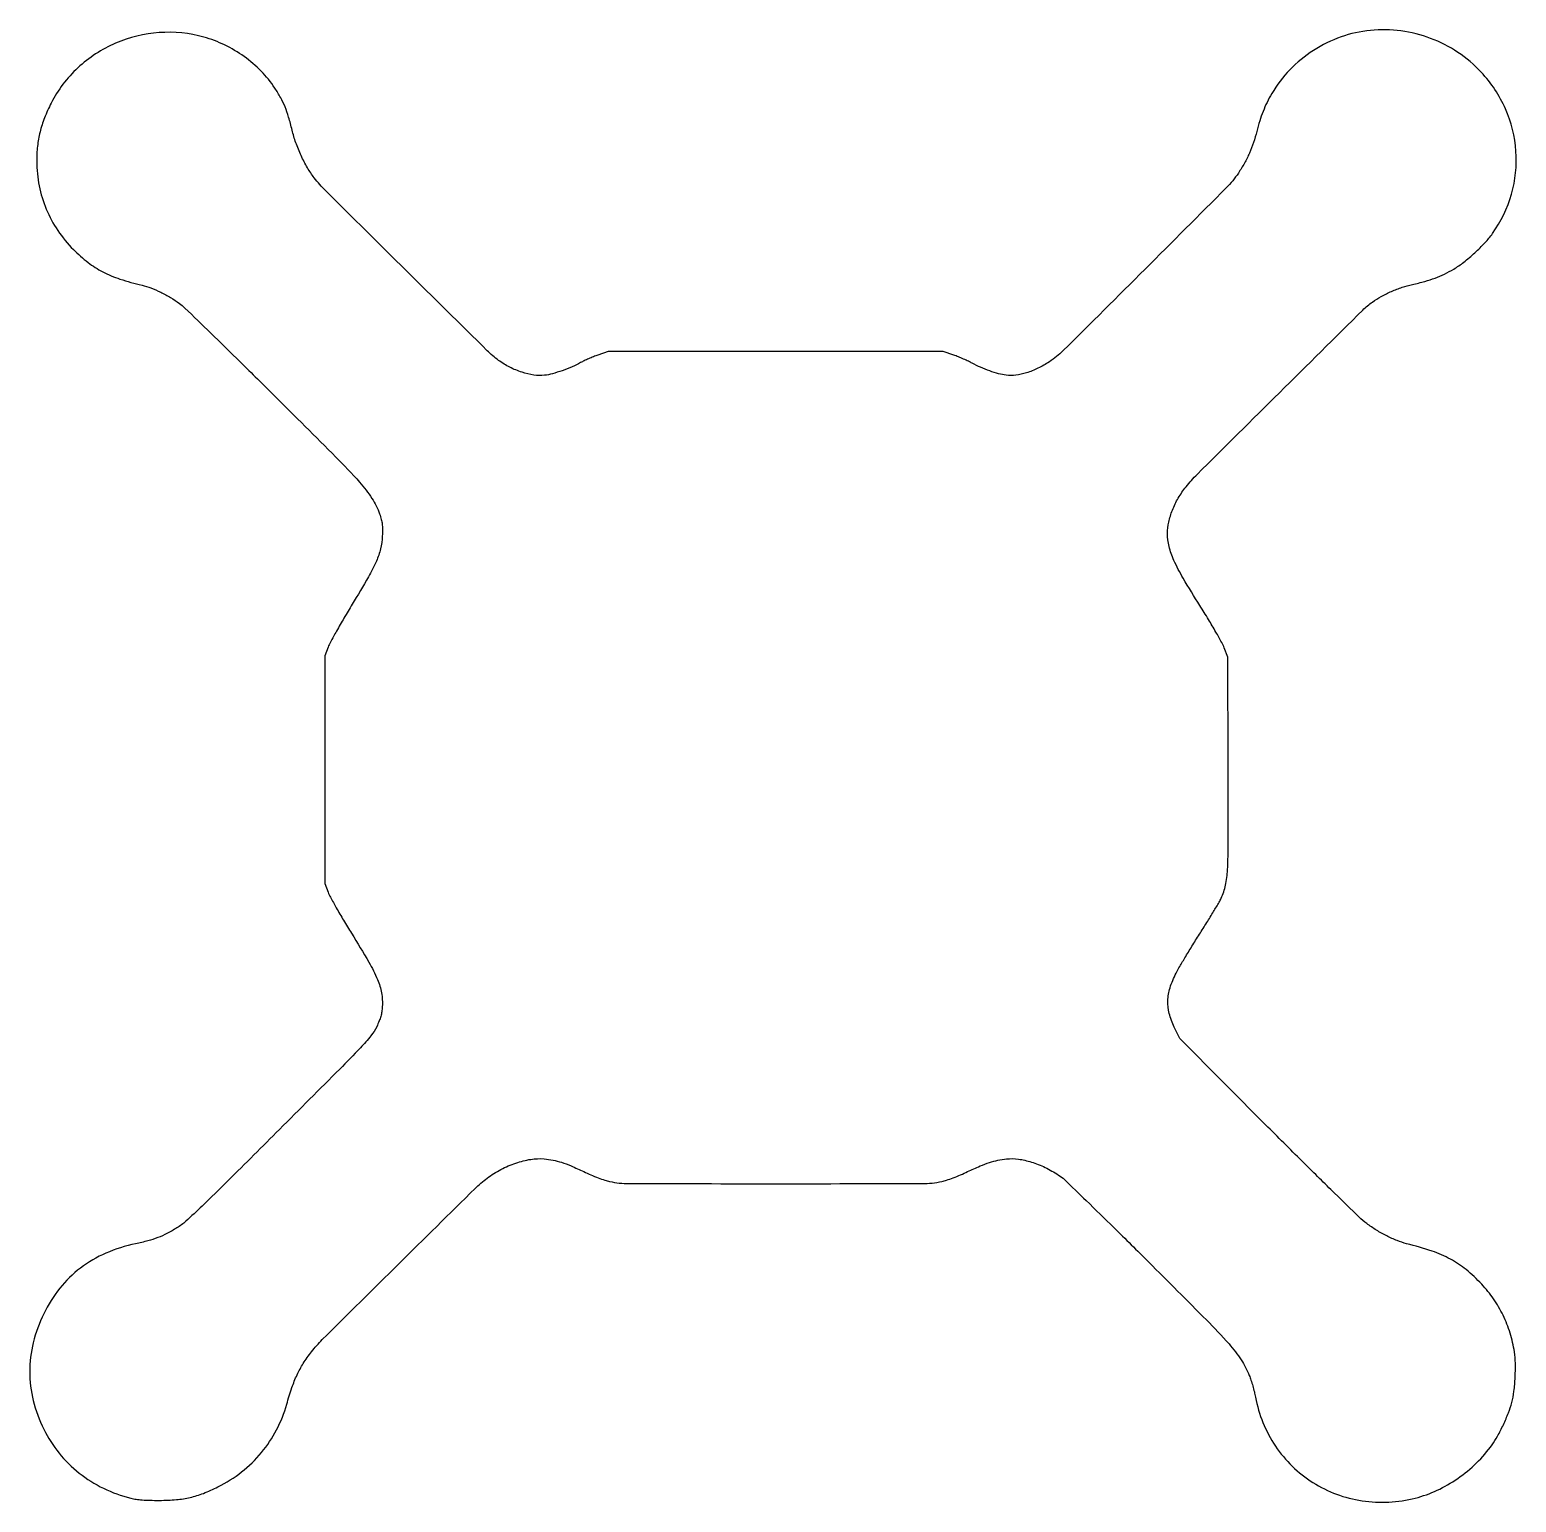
# Model space of a CAD drawing. Extents: x 63 to 1186, y 74 to 1186.
import ezdxf

# ---------------------------------------------------------------- set-up
doc = ezdxf.new("R2010")
doc.units = 0

msp = doc.modelspace()

# ---------------------------------------------------------------- linework, layer by layer
msp.add_lwpolyline([(1076.318729, 1185.954483, 0.060388), (1054.098809, 1180.997686, 0.057365), (1033.288735, 1170.823887, 0.057536), (1015.389794, 1156.222922, 0.0615), (1001.744093, 1138.225742, 0.018106), (998.187117, 1131.551983, 0.019413), (995.210443, 1124.789476, 0.018743), (992.682029, 1117.604046, 0.014766), (990.470946, 1109.656224, -0.021138), (988.019452, 1101.259992, -0.022562), (984.912925, 1093.285314, -0.022574), (981.102179, 1085.626994, -0.021211), (976.542462, 1078.17785, -0.047986), (967.375094, 1067.015793, -0.00068), (906.01449, 1005.588041, -0.000632), (844.219046, 944.048744, -0.051999), (833.737462, 935.604679, -0.030348), (825.048537, 930.703642, -0.03812), (816.454854, 927.304155, -0.042345), (808.35076, 925.527223, -0.063964), (801.135379, 925.502289, -0.034542), (795.438931, 926.617656, -0.019216), (788.678686, 928.71505, -0.0187), (781.750528, 931.455441, -0.022784), (775.5, 934.549255, 0.015401), (772.63167, 936.022093, 0.007649), (768.9125, 937.720037, 0.007585), (765.000829, 939.363778, 0.01104), (761.5, 940.683748), (753.5, 943.5), (627, 943.5), (500.5, 943.5), (492.74352, 940.754892, 0.010783), (489.381612, 939.482849, 0.007797), (485.689503, 937.926719, 0.007881), (482.226196, 936.337385, 0.016954), (479.621923, 934.9819, -0.026756), (473.292529, 931.843591, -0.017729), (465.733282, 928.89985, -0.017844), (458.27577, 926.591204, -0.037987), (452.348644, 925.459935, -0.065191), (444.378569, 925.599749, -0.041503), (435.335046, 927.72388, -0.039139), (426.126796, 931.529364, -0.039355), (417.641965, 936.717454, -0.037932), (409.013418, 944.03392, -0.000331), (347.726969, 1004.636199, -0.000386), (287.052517, 1064.805825, -0.032148), (278.35503, 1074.632221, -0.033396), (273.251628, 1082.197063, -0.023067), (268.474596, 1091.359544, -0.022698), (264.462558, 1101.14539, -0.02794), (261.661894, 1110.60547, 0.013604), (259.047899, 1120.464639, 0.025895), (256.326943, 1128.202016, 0.028445), (253.011342, 1135.122109, 0.020859), (248.594587, 1142.400998, 0.047348), (238.250471, 1155.147363, 0.043008), (225.376319, 1166.178925, 0.042684), (210.699334, 1174.920832, 0.044966), (195, 1180.866077, 0.085874), (161.308296, 1184.273992, 0.084527), (128.230442, 1176.208277, 0.084968), (99.82514, 1157.705235, 0.088042), (79.602827, 1131.00893, 0.024777), (74.58376, 1119.862913, 0.032722), (71.206427, 1109.251615, 0.033576), (69.301601, 1098.515316, 0.028413), (68.706243, 1087, 0.047949), (70.577215, 1068.534932, 0.049556), (75.928484, 1050.977077, 0.049499), (84.637086, 1034.797856, 0.047629), (96.454849, 1020.417391, 0.03237), (107.514766, 1010.658154, 0.044971), (118.644233, 1003.54953, 0.041216), (131.598117, 998.131607, 0.022014), (148.338772, 993.503374, -0.035714), (154.904096, 991.493279, -0.021407), (162.383822, 988.230676, -0.020872), (169.873623, 984.179163, -0.025472), (176.5, 979.756537, -0.032204), (180.67656, 976.211113, -0.000686), (200.054182, 957.436135, -0.001581), (222.625483, 935.367553, -0.001065), (248.258918, 910.038316, -0.001258), (294.760644, 863.659377, -0.01423), (312.602287, 844.726948, -0.037307), (321.96398, 832.481177, -0.060936), (327.716811, 820.764109, -0.016414), (329.045139, 816.498066, -0.036743), (329.704469, 813.169997, -0.032175), (329.915599, 809.521317, -0.010051), (329.769586, 804.039294, -0.045523), (328.424807, 794.336033, -0.046668), (325.35081, 785.120603, -0.027169), (319.290981, 773.177892, -0.005361), (307.048587, 752.502185, 0.004011), (300.833357, 742.069864, 0.004928), (295.206255, 732.228767, 0.004118), (290.631713, 723.881536, 0.035313), (288.886689, 720), (286.5, 713.5), (286.5, 627.5), (286.5, 541.5), (288.890183, 535, 0.036479), (290.625529, 531.168742, 0.004592), (295.048896, 523.2125, 0.005377), (300.497135, 513.856988, 0.00444), (306.499589, 504, -0.006902), (319.677747, 482.117522, -0.032491), (326.230405, 469.000526, -0.055571), (329.216319, 458.895204, -0.060163), (329.791477, 448.652439, -0.020517), (329.369717, 444.654894, -0.031405), (328.647173, 441.247105, -0.028795), (327.452574, 437.751464, -0.014103), (325.553893, 433.442923, -0.060075), (321.244672, 426.619515, -0.01867), (313.228571, 417.491397, -0.006482), (297.649313, 401.454589, -0.000428), (252.141326, 355.887398, -0.000669), (213.386743, 317.252251, -0.004317), (193.631625, 297.946905, -0.007084), (181.379336, 286.507905, -0.046998), (174.691936, 281.497703, -0.018334), (167.116929, 277.236679, -0.027066), (160.158913, 274.115927, -0.025864), (152.67192, 271.669821, -0.0149), (143.443569, 269.467481, 0.050834), (120.939487, 262.356702, 0.060859), (101.766855, 251.143777, 0.061885), (86.105094, 235.82343, 0.05533), (73.975871, 216.573753, 0.052437), (66.092013, 194.768483, 0.060763), (63.433796, 172.866522, 0.060986), (66.119892, 151.034772, 0.053426), (74.028099, 129.436764, 0.055474), (85.552405, 111.400843, 0.055239), (100.774721, 96.311302, 0.054649), (119.093864, 84.788774, 0.052133), (139.762688, 77.288523, 0.025623), (143.739661, 76.512556, 0.016659), (148.395131, 76.007117, 0.013175), (154.130282, 75.72884, 0.00632), (161.5, 75.658852, 0.020684), (174.200873, 76.224486, 0.035135), (184.70301, 77.877427, 0.036165), (194.658619, 80.94235, 0.023543), (205.657983, 85.828368, 0.050455), (223.511787, 97.169828, 0.05255), (238.464729, 111.720306, 0.05295), (249.963076, 128.959224, 0.052741), (257.6025, 148.251078, -0.014269), (261.493904, 160.822101, -0.028002), (265.423124, 170.52628, -0.031105), (270.109327, 179.045477, -0.022911), (276.288625, 187.869691, -0.033284), (284.436715, 197.098958, -0.000391), (342.064364, 254.131858, -0.000385), (399.832933, 311.127082, -0.03385), (409.028664, 319.034534, -0.039616), (419.418562, 325.597081, -0.039354), (430.736075, 330.455489, -0.041567), (441.952249, 333.244757, -0.062386), (452.020041, 333.607772, -0.026325), (458.790552, 332.645325, -0.029534), (465.161811, 330.998821, -0.023493), (472.383529, 328.289435, -0.009419), (482.001312, 323.939646, 0.010415), (487.323428, 321.545393, 0.009553), (492.895158, 319.301793, 0.009675), (497.959714, 317.485408, 0.029077), (501.501312, 316.517167, 0.051757), (516.261916, 314.956943, 0.000473), (627, 314.85229, 0.000473), (737.738084, 314.956943, 0.051757), (752.498688, 316.517167, 0.029077), (756.040286, 317.485408, 0.009675), (761.104842, 319.301793, 0.009553), (766.676572, 321.545393, 0.010415), (771.998688, 323.939646, -0.00913), (781.449928, 328.220702, -0.022553), (788.565123, 330.914789, -0.028433), (794.814237, 332.577237, -0.026207), (801.383925, 333.575223, -0.05867), (810.327383, 333.406602, -0.041086), (820.176531, 331.222923, -0.03753), (830.471809, 327.166454, -0.030999), (840.754673, 321.383055, -0.047168), (845.070012, 317.974158, -0.001412), (861.644579, 302.040875, -0.002527), (882.434505, 281.737743, -0.001226), (908.817531, 255.582703, -0.001291), (952.424632, 211.915016, -0.014015), (969.466374, 193.77145, -0.035656), (978.655022, 181.803623, -0.051579), (984.812321, 169.989081, -0.016368), (986.072309, 166.478978, -0.008908), (987.400101, 162.094945, -0.008867), (988.592993, 157.584267, -0.013894), (989.441246, 153.662676, 0.101624), (1004.534855, 116.711217, 0.104662), (1032.8482, 89.152599, 0.104176), (1070.016434, 75.343588, 0.099793), (1110.207927, 77.387365, 0.046956), (1126.611234, 83.255928, 0.042104), (1142.279532, 92.259895, 0.041572), (1156.409998, 103.894607, 0.043032), (1168.242911, 117.582094, 0.032053), (1172.339095, 124.075734, 0.015855), (1176.729448, 132.784052, 0.015856), (1180.600201, 141.849364, 0.028921), (1183.084828, 149.5, 0.033235), (1184.712756, 157.976408, 0.01763), (1185.653569, 168.634721, 0.01763), (1185.840528, 179.299184, 0.034253), (1185.107463, 187.781712, 0.036385), (1181.816807, 202.000705, 0.037673), (1176.526699, 215.421538, 0.03796), (1169.327296, 227.803416, 0.038181), (1160.351227, 238.928897, 0.032018), (1148.538314, 249.968711, 0.048118), (1136.838138, 257.826468, 0.042671), (1122.839132, 263.910082, 0.019421), (1103.676113, 269.541546, -0.031722), (1096.382811, 271.881097, -0.023219), (1088.618486, 275.350877, -0.022297), (1080.840569, 279.714578, -0.022446), (1073.5, 284.74459, -0.030605), (1067.801993, 289.610801, -0.001373), (1049.268678, 307.609377, -0.002161), (1026.395923, 330.138555, -0.001221), (998.854706, 357.635631), (932.209411, 424.5), (928.078562, 433.127045, -0.047553), (924.270197, 443.510754, -0.072692), (923.205958, 453.027439, -0.069249), (924.900596, 462.780276, -0.03907), (929.456143, 473.912911, -0.016313), (931.630517, 477.901218, -0.002726), (936.093242, 485.393391, -0.002985), (941.442325, 494.14471, -0.002642), (947.115489, 503.195731, 0.002402), (952.704214, 512.102517, 0.003012), (957.796584, 520.416871, 0.002421), (961.99229, 527.437365, 0.023502), (963.613464, 530.5, 0.058879), (966.85631, 540.21314, 0.038333), (968.367364, 551.955888, 0.012888), (968.892048, 572.468053, 0.00087), (968.778491, 631), (968.478629, 712.5), (965.860089, 719.5, 0.035208), (963.933836, 723.718474, 0.005801), (959.557443, 731.536255, 0.006049), (953.96179, 740.99875, 0.00427), (947.455705, 751.5, -0.00749), (934.843079, 772.153544, -0.027985), (927.856076, 785.663345, -0.044358), (924.236837, 796.137918, -0.060545), (923.011869, 806.039901, -0.05481), (923.929561, 814.554183, -0.040413), (926.712745, 823.626592, -0.038075), (931.150066, 832.706698, -0.035373), (937.010808, 841.24789, -0.02915), (945.408707, 850.624596, -0.000307), (1007.494761, 912.230179, -0.000228), (1070.59668, 974.710049, -0.040064), (1077.799857, 980.776015, -0.029031), (1084.490039, 984.986962, -0.022264), (1092.234843, 988.816464, -0.02222), (1100.310982, 991.95124, -0.028445), (1108, 994.070503, 0.013942), (1117.359928, 996.360565, 0.021977), (1125.230208, 998.897115, 0.023982), (1132.322111, 1001.926374, 0.022028), (1139.300976, 1005.69996, 0.032155), (1146.793701, 1010.870401, 0.018489), (1155.149845, 1017.984522, 0.018506), (1162.917095, 1025.657107, 0.033697), (1168.571577, 1032.548102, 0.085709), (1182.85559, 1062.210214, 0.087217), (1186.246234, 1094.760691, 0.086843), (1178.329929, 1126.632588, 0.084036), (1160.008025, 1154.332267, 0.057123), (1142.355519, 1169.340544, 0.057368), (1121.789418, 1179.940017, 0.057466), (1099.386324, 1185.576131, 0.057692)], format="xyb", close=True)

doc.saveas('drawing.dxf')
